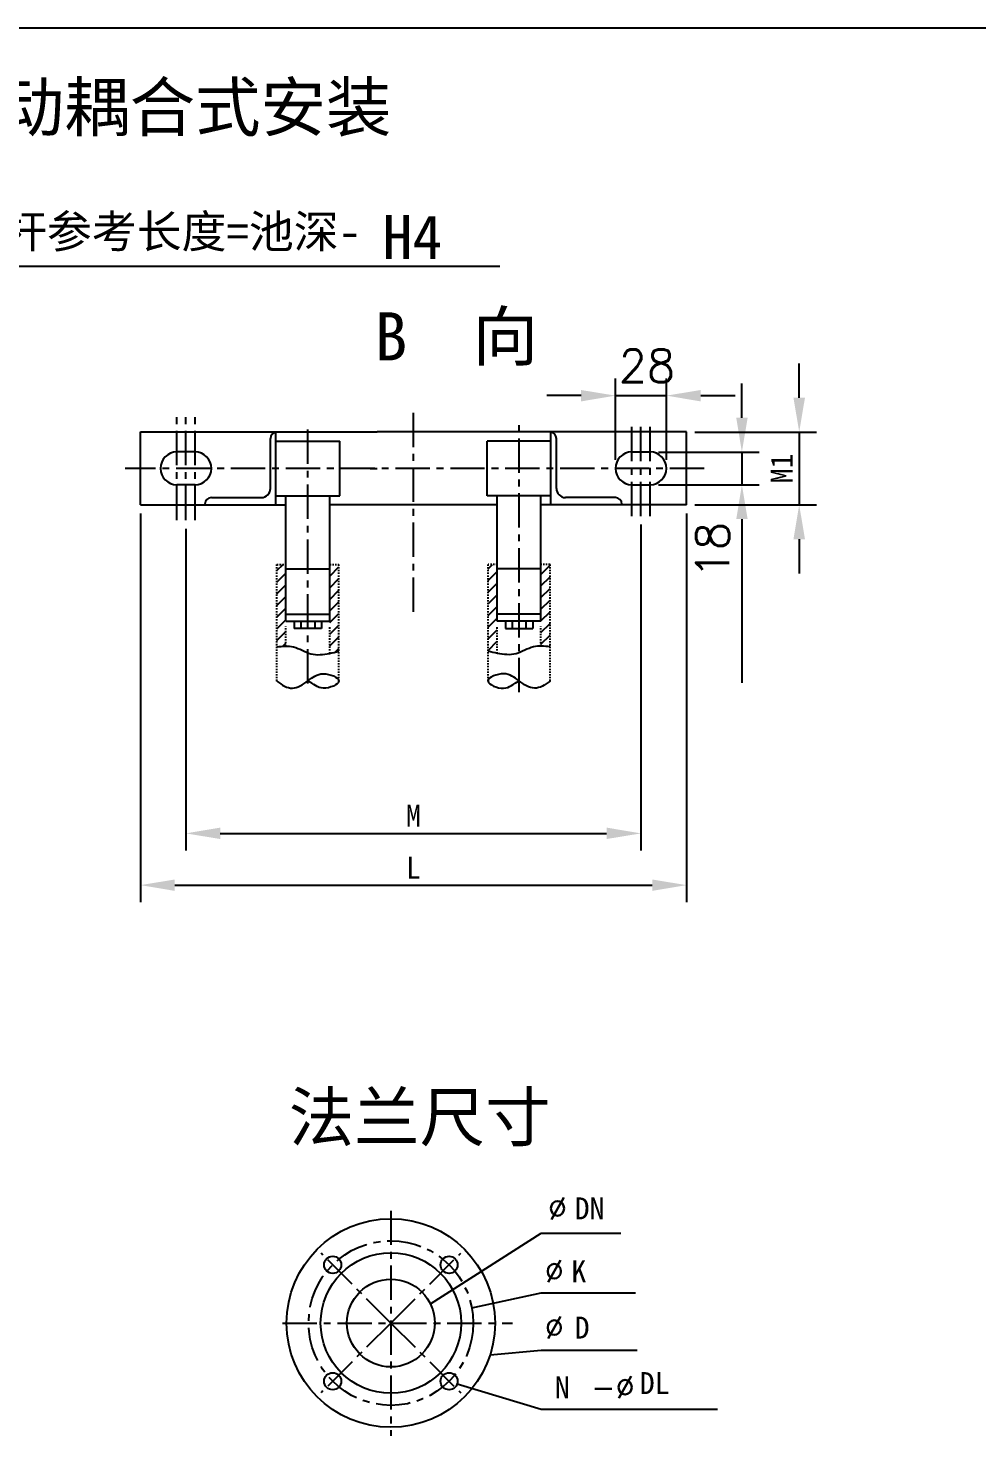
# Model space of a CAD drawing. Extents: x 1620 to 2878, y -792 to 791.
# Drawn here: x 1726.9 to 1796, y 451.1 to 553.7 of the extents above; entities that cross this region are included whole.
import ezdxf
from ezdxf.enums import TextEntityAlignment as Align

# ---------------------------------------------------------------- set-up
doc = ezdxf.new("R2010")
doc.units = 0
doc.header["$MEASUREMENT"] = 0
doc.linetypes.add('CENTERX2', pattern=[4, 2.5, -0.5, 0.5, -0.5])
doc.linetypes.add('DASHEDX2', pattern=[1.5, 1, -0.5])
doc.layers.get('0').update_dxf_attribs({"linetype": 'CONTINUOUS'})
doc.layers.get('DEFPOINTS').update_dxf_attribs({"linetype": 'CONTINUOUS'})
for name, color, linetype in [('1', 7, 'CONTINUOUS'), ('2', 1, 'CONTINUOUS'), ('3', 2, 'DASHEDX2'), ('5', 4, 'CENTERX2'), ('7', 1, 'CONTINUOUS')]:
    doc.layers.add(name, color=color, linetype=linetype)
doc.styles.add('HZTXT', font='txt.shx', dxfattribs={"bigfont": 'hztxt.shx'})
doc.styles.get("Standard").update_dxf_attribs({"font": 'SimSun.ttf', "width": 0.6})
doc.dimstyles.get("Standard").update_dxf_attribs({"dimtxt": 0.18, "dimasz": 0.18, "dimexe": 0.18, "dimexo": 0.0625, "dimgap": 0.09, "dimtad": 0, "dimtih": 1, "dimtoh": 1, "dimdec": 4, "dimzin": 0, "dimdsep": 46, "dimtxsty": 'Standard', "dimcen": 0.09, "dimadec": 0, "dimazin": 0, "dimtfac": 1, "dimtdec": 4, "dimtofl": 0, "dimtmove": 0, "dimatfit": 3, "dimfxl": 0, "dimtolj": 1, "dimtzin": 0, "dimarcsym": 0})

# ---------------------------------------------------------------- blocks, each defined once
blk = doc.blocks.new('*D401')
at = {"layer": '2', "color": 0, "lineweight": -2}
for p, q in [((1769.69, 522.27), (1769.69, 528.2)), ((1773.41, 522.27), (1773.41, 528.2)), ((1767.19, 526.95), (1764.69, 526.95)), ((1769.69, 526.95), (1773.41, 526.95)), ((1775.91, 526.95), (1778.41, 526.95))]:
    blk.add_line(p, q, dxfattribs=at)
at = {"layer": '2', "color": 0}
for points in [[(1767.19, 527.36), (1767.19, 526.53), (1769.69, 526.95)], [(1775.91, 527.36), (1775.91, 526.53), (1773.41, 526.95)]]:
    blk.add_solid(points, dxfattribs=at)
at = {"layer": 'DEFPOINTS', "color": 0}
for p in [(1773.41, 526.95), (1769.69, 521.65), (1773.41, 521.65)]:
    blk.add_point(p, dxfattribs=at)
at = {"layer": '2', "color": 0, "insert": (1771.55, 528.83), "char_height": 2.5, "attachment_point": 5}
blk.add_mtext('\\A1;{ }', dxfattribs=at)
blk = doc.blocks.new('*D402')
at = {"layer": '2', "color": 0, "lineweight": -2}
for p, q in [((1735.06, 518.37), (1735.06, 490.03)), ((1774.87, 518.37), (1774.87, 490.03)), ((1737.56, 491.28), (1772.37, 491.28))]:
    blk.add_line(p, q, dxfattribs=at)
at = {"layer": '2', "color": 0}
for points in [[(1737.56, 491.69), (1737.56, 490.86), (1735.06, 491.28)], [(1772.37, 491.69), (1772.37, 490.86), (1774.87, 491.28)]]:
    blk.add_solid(points, dxfattribs=at)
at = {"layer": 'DEFPOINTS', "color": 0}
for p in [(1735.06, 518.99), (1774.87, 518.99), (1774.87, 491.28)]:
    blk.add_point(p, dxfattribs=at)
at = {"layer": '2', "color": 0, "insert": (1754.96, 493.16), "char_height": 2.5, "attachment_point": 5}
blk.add_mtext('\\A1;{  }', dxfattribs=at)
blk = doc.blocks.new('*D403')
at = {"layer": '2', "color": 0, "lineweight": -2}
for p, q in [((1778.91, 525.34), (1778.91, 527.84)), ((1772.84, 522.84), (1780.16, 522.84)), ((1778.91, 522.84), (1778.91, 520.45)), ((1772.84, 520.45), (1780.16, 520.45)), ((1778.91, 517.95), (1778.91, 506.02))]:
    blk.add_line(p, q, dxfattribs=at)
at = {"layer": '2', "color": 0}
for points in [[(1778.5, 525.34), (1779.33, 525.34), (1778.91, 522.84)], [(1778.5, 517.95), (1779.33, 517.95), (1778.91, 520.45)]]:
    blk.add_solid(points, dxfattribs=at)
at = {"layer": 'DEFPOINTS', "color": 0}
for p in [(1772.21, 522.84), (1772.21, 520.45), (1778.91, 520.45)]:
    blk.add_point(p, dxfattribs=at)
at = {"layer": '2', "color": 0, "insert": (1777.03, 507.18), "char_height": 2.5, "attachment_point": 5, "rotation": 90}
blk.add_mtext('\\A1;{ }', dxfattribs=at)
blk = doc.blocks.new('A$C1E115518')
at = {"layer": '5'}
h = blk.add_hatch(dxfattribs=at)
h.set_pattern_fill('ANSI31', color=256, scale=150, style=0)
h.set_pattern_definition([(45, (1718.089, 1651.166), (-13.25825, 13.25825), [])])
h.paths.add_polyline_path([(20.7, 211.1), (0, 214.3), (0, 138.4), (20.7, 135.7), (20.7, 140.1)])
edge = h.paths.add_edge_path()
edge.add_line((141, 281.7), (120.3, 281.7))
edge.add_line((120.3, 281.7), (120.3, 140.1))
edge.add_line((120.3, 140.1), (120.3, 79.1))
edge.add_spline(control_points=[(120.3, 79.1), (127.3, 80.5), (134.2, 82.1), (141, 83.9)], knot_values=[134.006587, 134.006587, 134.006587, 134.006587, 155.246931, 155.246931, 155.246931, 155.246931], degree=3, periodic=0)
edge.add_line((141, 83.9), (141, 281.7))
h.paths.add_polyline_path([(20.7, 281.7), (0, 281.7), (0, 214.3), (20.7, 211.1)])
edge = h.paths.add_edge_path()
edge.add_line((20.7, 135.7), (0, 138.4))
edge.add_line((0, 138.4), (0, 93.7))
edge.add_spline(control_points=[(0, 93.7), (7, 94.9), (13.9, 95.8), (20.7, 95.8)], knot_values=[10.412004, 10.412004, 10.412004, 10.412004, 30.945812, 30.945812, 30.945812, 30.945812], degree=3, periodic=0)
edge.add_line((20.7, 95.8), (20.7, 135.7))
edge = h.paths.add_edge_path()
edge.add_line((502, 281.7), (481.3, 281.7))
edge.add_line((481.3, 281.7), (481.3, 83.9))
edge.add_spline(control_points=[(481.3, 83.9), (488.1, 82.1), (495, 80.5), (502, 79.1)], knot_values=[134.006587, 134.006587, 134.006587, 134.006587, 155.246931, 155.246931, 155.246931, 155.246931], degree=3, periodic=0)
edge.add_line((502, 79.1), (502, 140.1))
edge.add_line((502, 140.1), (502, 281.7))
edge = h.paths.add_edge_path()
edge.add_line((622.3, 281.7), (601.5, 281.7))
edge.add_line((601.5, 281.7), (601.5, 140.1))
edge.add_line((601.5, 140.1), (601.5, 95.8))
edge.add_spline(control_points=[(601.5, 95.8), (608.3, 95.8), (615.3, 94.9), (622.3, 93.7)], knot_values=[10.412004, 10.412004, 10.412004, 10.412004, 30.945812, 30.945812, 30.945812, 30.945812], degree=3, periodic=0)
edge.add_line((622.3, 93.7), (622.3, 281.7))
at = {"layer": '2', "color": 2}
for points in [[(0, 93.7), (13, 95.9), (40.1, 98.4), (76.2, 73.1), (113.2, 77.1), (134, 82.1), (141, 83.9)], [(622.3, 93.7), (609.3, 95.9), (582.2, 98.4), (546.1, 73.1), (509.1, 77.1), (488.3, 82.1), (481.3, 83.9)]]:
    blk.add_open_spline(points, degree=3, knots=[10.412004, 10.412004, 10.412004, 10.412004, 48.653561, 90.987988, 133.524572, 155.246931, 155.246931, 155.246931, 155.246931], dxfattribs=at)
for points in [[(0, 16.2), (11.6, 6.9), (34.9, -7.6), (72, 16.3), (100.2, 40.8), (161.7, 16.6), (99.1, -9.3), (84, 10.1), (70.5, 16.2)], [(622.3, 16.2), (610.7, 6.9), (587.4, -7.6), (550.3, 16.3), (522.1, 40.8), (460.6, 16.6), (523.2, -9.3), (538.3, 10.1), (551.8, 16.2)]]:
    blk.add_open_spline(points, degree=3, dxfattribs=at)
at = {"layer": '3', "color": 2}
for p, q in [((0, 16.2), (0, 281.7)), ((0, 281.7), (20.7, 281.7)), ((120.3, 281.7), (141, 281.7)), ((141, 16.2), (141, 281.7)), ((502, 281.7), (481.3, 281.7)), ((481.3, 16.2), (481.3, 281.7)), ((622.3, 281.7), (601.5, 281.7)), ((622.3, 16.2), (622.3, 281.7)), ((20.7, 95.8), (20.7, 140.1)), ((120.3, 79.1), (120.3, 140.1)), ((502, 79.1), (502, 140.1)), ((601.5, 95.8), (601.5, 140.1))]:
    blk.add_line(p, q, dxfattribs=at)
blk = doc.blocks.new('*D404')
at = {"layer": '2', "color": 0, "lineweight": -2}
for p, q in [((1738.37, 517.25), (1738.37, 493.8)), ((1771.55, 517.55), (1771.55, 493.8)), ((1740.87, 495.05), (1769.05, 495.05))]:
    blk.add_line(p, q, dxfattribs=at)
at = {"layer": '2', "color": 0}
for points in [[(1740.87, 495.47), (1740.87, 494.64), (1738.37, 495.05)], [(1769.05, 495.47), (1769.05, 494.64), (1771.55, 495.05)]]:
    blk.add_solid(points, dxfattribs=at)
at = {"layer": 'DEFPOINTS', "color": 0}
for p in [(1771.55, 518.18), (1738.37, 517.88), (1771.55, 495.05)]:
    blk.add_point(p, dxfattribs=at)
blk = doc.blocks.new('*D405')
at = {"layer": '2', "color": 0, "lineweight": -2}
for p, q in [((1783.09, 526.8), (1783.09, 529.3)), ((1775.49, 524.3), (1784.34, 524.3)), ((1783.09, 524.3), (1783.09, 518.99)), ((1775.49, 518.99), (1784.34, 518.99)), ((1783.09, 516.49), (1783.09, 513.99))]:
    blk.add_line(p, q, dxfattribs=at)
at = {"layer": '2', "color": 0}
for points in [[(1782.67, 526.8), (1783.51, 526.8), (1783.09, 524.3)], [(1782.67, 516.49), (1783.51, 516.49), (1783.09, 518.99)]]:
    blk.add_solid(points, dxfattribs=at)
at = {"layer": 'DEFPOINTS', "color": 0}
for p in [(1774.87, 524.3), (1774.87, 518.99), (1783.09, 518.99)]:
    blk.add_point(p, dxfattribs=at)

msp = doc.modelspace()

# ---------------------------------------------------------------- linework, layer by layer
msp.add_line((1916.57085, 553.72929), (1619.57085, 553.72929))
at = {"layer": '1', "color": 7}
for p, q in [((1735.05568, 524.30267), (1752.30803, 524.30267)), ((1735.05568, 518.99426), (1735.05568, 524.30267)), ((1774.8688, 524.30267), (1752.30803, 524.30267)), ((1774.8688, 518.99426), (1774.8688, 524.30267)), ((1744.93933, 523.63912), (1749.58419, 523.63912)), ((1764.98515, 523.63912), (1760.34028, 523.63912)), ((1740.24138, 519.5251), (1743.87765, 519.5251)), ((1744.93933, 519.65781), (1749.58419, 519.65781)), ((1745.66924, 510.50453), (1745.66924, 519.65781)), ((1748.85429, 510.50453), (1748.85429, 519.65781)), ((1764.98515, 519.65781), (1760.34028, 519.65781)), ((1761.07019, 510.50453), (1761.07019, 519.65781)), ((1764.25524, 510.50453), (1764.25524, 519.65781)), ((1769.68309, 519.5251), (1766.04683, 519.5251)), ((1735.05568, 518.99426), (1745.66924, 518.99426)), ((1761.07019, 518.99426), (1748.85429, 518.99426)), ((1774.8688, 518.99426), (1764.25524, 518.99426)), ((1745.66924, 514.33922), (1748.85429, 514.33922)), ((1764.25524, 514.33922), (1761.07019, 514.33922)), ((1745.66924, 511.03537), (1748.85429, 511.03537)), ((1764.25524, 511.03537), (1761.07019, 511.03537)), ((1745.66924, 510.50453), (1748.85429, 510.50453)), ((1745.93466, 510.50453), (1748.85429, 510.50453)), ((1764.25524, 510.50453), (1761.07019, 510.50453))]:
    msp.add_line(p, q, dxfattribs=at)
at = {"layer": '1'}
for p, q in [((1744.93933, 518.99426), (1744.93933, 524.30267)), ((1764.98515, 518.99426), (1764.98515, 524.30267)), ((1744.5412, 520.18865), (1744.5412, 523.82491)), ((1749.58419, 519.65781), (1749.58419, 523.63912)), ((1760.34028, 519.65781), (1760.34028, 523.63912)), ((1765.38328, 520.18865), (1765.38328, 523.82491)), ((1739.03699, 522.84286), (1737.70989, 522.84286)), ((1739.03699, 522.84286), (1737.70989, 522.84286)), ((1770.88749, 522.84286), (1772.21459, 522.84286)), ((1737.70989, 520.45407), (1737.70989, 520.45407)), ((1739.03699, 520.45407), (1737.70989, 520.45407)), ((1739.03699, 520.45407), (1737.70989, 520.45407)), ((1770.88749, 520.45407), (1772.21459, 520.45407)), ((1739.76363, 519.04734), (1739.76363, 518.99426)), ((1770.16085, 519.04734), (1770.16085, 518.99426)), ((1748.25602, 509.99237), (1746.26751, 509.99237)), ((1761.66846, 509.99237), (1763.65697, 509.99237))]:
    msp.add_line(p, q, dxfattribs=at)
at = {"layer": '1', "color": 7, "linetype": 'Continuous'}
for p, q in [((1746.26751, 510.50453), (1746.26751, 509.99237)), ((1746.75582, 510.50453), (1746.75582, 509.99237)), ((1746.81635, 510.50453), (1747.71763, 510.50453)), ((1747.76771, 510.50453), (1747.76771, 509.99237)), ((1748.25602, 510.50453), (1748.25602, 509.99237)), ((1761.66846, 510.50453), (1761.66846, 509.99237)), ((1762.15677, 510.50453), (1762.15677, 509.99237)), ((1763.16866, 510.50453), (1763.16866, 509.99237)), ((1763.65697, 510.50453), (1763.65697, 509.99237))]:
    msp.add_line(p, q, dxfattribs=at)
at = {"layer": '1'}
for centre, radius in [((1753.31712, 459.36913), 7.6), ((1753.31712, 459.36913), 5.12), ((1749.07448, 463.61177), 0.624), ((1757.55976, 463.61177), 0.624), ((1753.31712, 459.36913), 3.2), ((1749.07448, 455.12649), 0.624), ((1757.55976, 455.12649), 0.624)]:
    msp.add_circle(centre, radius, dxfattribs=at)
for centre, radius, start, end in [((1745.01896, 523.82491), 0.47776, 99.5940682, 180), ((1764.90552, 523.82491), 0.47776, 0, 80.4059318), ((1737.70989, 521.64846), 1.19439, 90, 270), ((1737.70989, 521.64846), 1.19439, 90, 270), ((1739.03699, 521.64846), 1.19439, 270, 90), ((1739.03699, 521.64846), 1.19439, 270, 90), ((1770.88749, 521.64846), 1.19439, 90, 270), ((1770.88749, 521.64846), 1.19439, 90, 270), ((1772.21459, 521.64846), 1.19439, 270, 90), ((1743.87765, 520.18865), 0.66355, 270, 0), ((1766.04683, 520.18865), 0.66355, 180, 270), ((1740.24138, 519.04734), 0.47776, 90, 180), ((1769.68309, 519.04734), 0.47776, 0, 90)]:
    msp.add_arc(centre, radius, start, end, dxfattribs=at)
at = {"layer": '2'}
for p, q in [((1722.03435, 536.37894), (1761.26125, 536.37894)), ((1756.19997, 460.75809), (1764.26506, 465.91158)), ((1764.26506, 465.91158), (1770.07479, 465.91158)), ((1759.21244, 460.48503), (1764.26506, 461.55992)), ((1764.26506, 461.55992), (1771.164, 461.55992)), ((1760.55581, 457.05366), (1764.26506, 457.39193)), ((1764.26506, 457.39193), (1771.26966, 457.39193)), ((1758.15524, 454.94), (1764.26506, 453.1036)), ((1764.26506, 453.1036), (1777.12601, 453.1036))]:
    msp.add_line(p, q, dxfattribs=at)
at = {"layer": '5', "color": 4}
for p, q in [((1737.70989, 517.87659), (1737.70989, 525.48515)), ((1738.37344, 517.87659), (1738.37344, 525.48515)), ((1739.03699, 517.87659), (1739.03699, 525.48515)), ((1754.96224, 511.20219), (1754.96224, 525.97757)), ((1747.26176, 505.97427), (1747.26176, 524.79301)), ((1762.66271, 505.33516), (1762.66271, 524.79301)), ((1770.88749, 518.17828), (1770.88749, 525.08291)), ((1771.55104, 518.17828), (1771.55104, 525.08291)), ((1772.21459, 518.17828), (1772.21459, 525.08291)), ((1776.15387, 521.64846), (1733.95464, 521.64846)), ((1751.81019, 521.64846), (1752.30803, 521.64846))]:
    msp.add_line(p, q, dxfattribs=at)
at = {"layer": '5'}
for p, q in [((1753.31712, 467.55681), (1753.31712, 451.14751)), ((1753.31712, 459.36913), (1748.22595, 464.4603)), ((1753.31712, 459.36913), (1758.40829, 464.4603)), ((1745.42537, 459.36913), (1762.18069, 459.36913)), ((1753.31712, 459.36913), (1748.22595, 454.27796)), ((1753.31712, 459.36913), (1758.40829, 454.27796))]:
    msp.add_line(p, q, dxfattribs=at)
msp.add_circle((1753.31712, 459.36913), 6, dxfattribs=at)
at = {"layer": 'DEFPOINTS', "color": 0, "linetype": 'ByBlock'}
for p in [(1737.70989, 518.99426), (1772.21459, 518.99426), (1748.3898, 511.03537), (1748.3898, 510.50453)]:
    msp.add_point(p, dxfattribs=at)

# ---------------------------------------------------------------- block references
at = {"layer": '7', "xscale": 0.0320000000001528, "yscale": 0.03200000000003911, "zscale": 0.03200000000000001}
msp.add_blockref('A$C1E115518', (1745.00569, 505.63488), dxfattribs=at)

# ---------------------------------------------------------------- texts
at = {"style": 'HZTXT'}
for s, p in [('%%c', (1764.78601, 466.92323)), ('%%c', (1764.5445, 462.33818)), ('%%c', (1764.5445, 458.23577)), ('-%%c', (1767.92569, 453.89204))]:
    msp.add_text(s, height=1.6, dxfattribs=at).set_placement(p)
for tag, p, height in [('H4', (1752.71032, 536.9056), 3.2), ('DN', (1766.71816, 466.9232), 1.6), ('K', (1766.47664, 462.33816), 1.6), ('D', (1766.71816, 458.23576), 1.6), ('N', (1765.26904, 453.892), 1.6), ('DL', (1771.46412, 454.19183), 1.6)]:
    msp.add_attdef(tag, p, '', height=height)
msp.add_attdef('M1', text='', height=1.6, rotation=90).set_placement((1783.08864, 521.64846), align=Align.BOTTOM_CENTER)
for tag, p in [('M', (1754.96224, 495.05409)), ('L', (1754.96224, 491.27785))]:
    msp.add_attdef(tag, text='', height=1.6).set_placement(p, align=Align.BOTTOM_CENTER)
at = {"layer": '2'}
for s, height, p in [('自动耦合式安装', 3.5, (1719.94432, 546.2252)), ('导杆参考长度=池深-', 2.4, (1721.68749, 537.71387)), ('B  向', 3.5, (1752.12912, 529.5203)), ('法兰尺寸 ', 3.5, (1745.86592, 472.63203))]:
    msp.add_text(s, height=height, dxfattribs=at).set_placement(p)
at = {"layer": '2', "style": 'HZTXT'}
msp.add_text('28', height=2.4, dxfattribs=at).set_placement((1769.93125, 527.91961))
msp.add_text('18', height=2.4, rotation=90, dxfattribs=at).set_placement((1777.9724, 513.63537))

# ---------------------------------------------------------------- dimensions: what is measured, and where the dimension line sits
at = {"layer": '2'}
dim = msp.add_linear_dim(base=(1783.08864, 518.99426), p1=(1774.8688, 524.30267), p2=(1774.8688, 518.99426), angle=90, text=' ', dimstyle='Standard', override={"dimtxt": 2.5, "dimasz": 2.5, "dimexe": 1.25, "dimexo": 0.625, "dimgap": 0.625, "dimtad": 1, "dimtih": 0, "dimtoh": 0, "dimzin": 8, "dimlunit": 6, "dimcen": 2.5, "dimtofl": 1}, dxfattribs=at)
dim.commit()
dim.dimension.update_dxf_attribs({"geometry": '*D405', "text_midpoint": (1783.08864, 521.64846)})
dim = msp.add_linear_dim(base=(1773.40898, 526.94806), p1=(1769.69309, 521.64846), p2=(1773.40898, 521.64846), text='{ }', dimstyle='Standard', override={"dimtxt": 2.5, "dimasz": 2.5, "dimexe": 1.25, "dimexo": 0.625, "dimgap": 0.625, "dimtad": 1, "dimtih": 0, "dimtoh": 0, "dimzin": 8, "dimlunit": 6, "dimcen": 2.5, "dimtofl": 1}, dxfattribs=at)
dim.commit()
dim.dimension.update_dxf_attribs({"geometry": '*D401', "text_midpoint": (1771.55104, 526.94806), "dimtype": 160})
dim = msp.add_linear_dim(base=(1778.91291, 520.45407), p1=(1772.21459, 522.84286), p2=(1772.21459, 520.45407), angle=90, text='{ }', dimstyle='Standard', override={"dimtxt": 2.5, "dimasz": 2.5, "dimexe": 1.25, "dimexo": 0.625, "dimgap": 0.625, "dimtad": 1, "dimtih": 0, "dimtoh": 0, "dimzin": 8, "dimlunit": 6, "dimcen": 2.5, "dimtofl": 1}, dxfattribs=at)
dim.commit()
dim.dimension.update_dxf_attribs({"geometry": '*D403', "text_midpoint": (1778.91291, 507.17894), "dimtype": 160})
for base, p1, p2, text, picture, middle in [((1774.8688, 491.27785), (1735.05568, 518.99426), (1774.8688, 518.99426), '{  }', '*D402', (1754.96224, 493.1598)), ((1771.55104, 495.05409), (1738.37344, 517.87659), (1771.55104, 518.17828), ' ', '*D404', (1754.96224, 495.05409))]:
    dim = msp.add_linear_dim(base=base, p1=p1, p2=p2, text=text, dimstyle='Standard', override={"dimtxt": 2.5, "dimasz": 2.5, "dimexe": 1.25, "dimexo": 0.625, "dimgap": 0.625, "dimtad": 1, "dimtih": 0, "dimtoh": 0, "dimzin": 8, "dimlunit": 6, "dimcen": 2.5, "dimtofl": 1}, dxfattribs=at)
    dim.commit()
    dim.dimension.update_dxf_attribs({"geometry": picture, "text_midpoint": middle})

doc.saveas('drawing.dxf')
